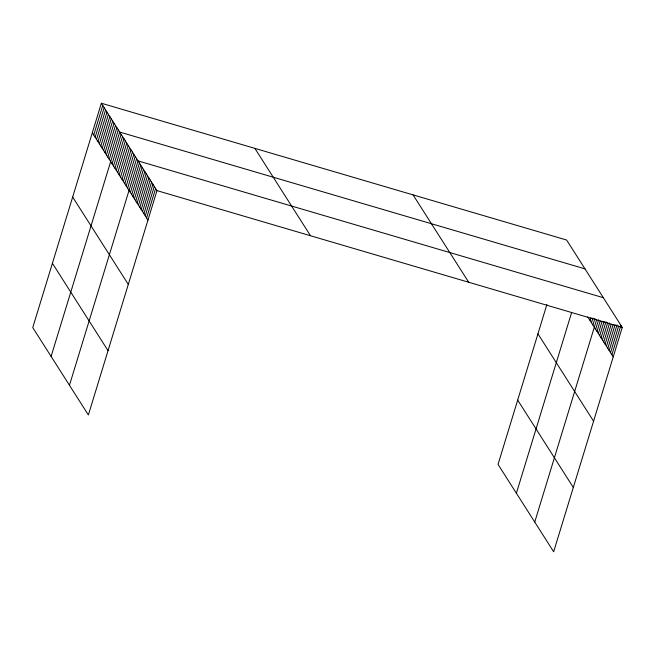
<?xml version="1.0" encoding="UTF-8"?>
<svg xmlns="http://www.w3.org/2000/svg" width="655" height="655" viewBox="0 0 655 655"><rect width="100%" height="100%" fill="white"/><g stroke="black" fill="none" stroke-linecap="round" stroke-linejoin="round"><path stroke-width="0.98" d="M101.345 103.236L32.75 327.598L88.376 414.967L156.971 190.605L101.345 103.236L566.624 240.033L622.25 327.402L553.655 551.764L498.029 464.395L546.9 304.526M93.739 134.963L102.753 105.455M95.147 137.182L104.17 107.674M96.563 139.392L105.578 109.893M97.972 141.611L106.994 112.111M99.388 143.83L108.403 114.33M100.796 146.049L109.819 116.541M102.205 148.267L111.227 118.76M103.621 150.486L112.644 120.978M105.029 152.705L114.052 123.197M106.446 154.916L115.468 125.416M107.854 157.134L116.877 127.635M109.27 159.353L118.293 129.854M51.106 356.426L119.701 132.073L584.981 268.869M112.095 163.791L121.118 134.283M113.503 166.01L122.526 136.502M114.92 168.229L123.934 138.721M116.328 170.447L125.351 140.94M117.744 172.658L126.759 143.158M119.153 174.877L128.175 145.377M120.569 177.096L129.584 147.596M121.977 179.314L131 149.807M123.394 181.533L132.408 152.025M124.802 183.752L133.825 154.244M126.218 185.971L135.233 156.463M127.627 188.19L136.649 158.682M69.463 385.263L138.058 160.901L603.337 297.697M130.394 192.529L139.409 163.021M131.745 194.65L140.759 165.142M133.096 196.77L142.11 167.262M134.447 198.891L143.461 169.383M135.798 201.011L144.812 171.512M137.149 203.132L146.163 173.632M138.5 205.252L147.514 175.753M139.851 207.381L148.865 177.873M141.202 209.502L150.216 179.994M142.553 211.622L151.567 182.115M143.903 213.743L152.918 184.235M145.254 215.863L154.269 186.364M146.605 217.984L155.62 188.484M516.386 493.223L571.618 312.558M590.081 320.549L590.949 317.691M591.49 322.768L592.947 318.011M592.906 324.986L594.937 318.322M534.742 522.06L596.639 319.591M595.665 329.326L598.58 319.804M597.016 331.446L600.217 320.975M598.367 333.567L602.15 321.196M599.718 335.688L604.082 321.409M601.069 337.808L606.014 321.63M602.42 339.929L607.66 322.8M603.771 342.057L609.592 323.021M605.122 344.178L611.238 324.192M606.473 346.298L613.17 324.405M607.824 348.419L615.102 324.626M609.175 350.54L617.035 324.847M610.525 352.66L618.672 326.01M611.876 354.781L620.899 325.281M156.971 190.605L622.25 327.402M587.723 316.848L613.227 356.909M537.943 333.845L593.569 421.206M413.076 194.895L468.71 282.256M517.687 400.09L573.313 487.459M254.885 148.382L310.511 235.751M92.322 132.744L147.956 220.105M72.664 197.049L128.29 284.409M52.408 263.294L108.042 350.662"/></g></svg>
